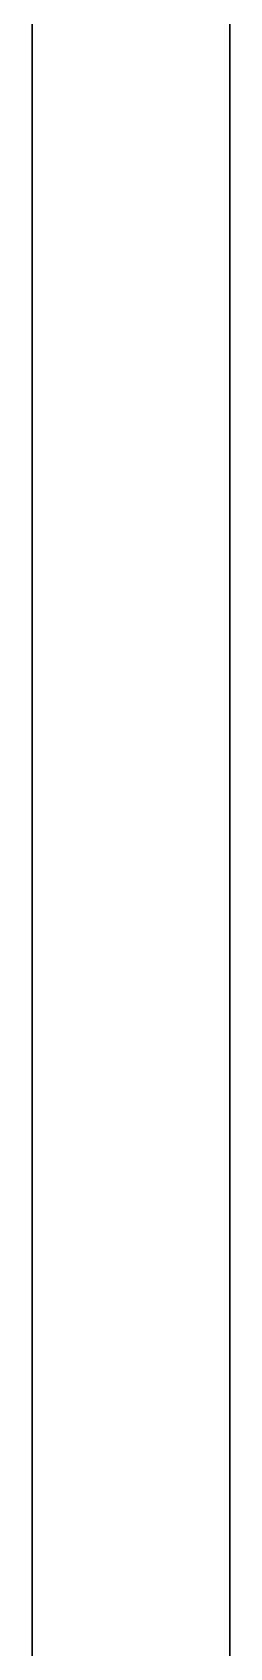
# Model space of a CAD drawing. Header units: millimetres. Extents: x 441156 to 441876, y 4514765 to 4515211.
# Drawn here: x 441308.6492 to 441308.6642, y 4515040.8165 to 4515040.9388 of the extents above; entities that cross this region are included whole.
import ezdxf

# ---------------------------------------------------------------- set-up
doc = ezdxf.new("R2010")
doc.units = ezdxf.units.MM
doc.layers.add('Instalaciones_ventilación_extracción', color=86, linetype='Continuous', lineweight=25)

msp = doc.modelspace()

# ---------------------------------------------------------------- linework, layer by layer
at = {"layer": 'Instalaciones_ventilación_extracción'}
for p, q in [((441308.6492428565, 4515040.692801679, -5.307373326944943e-07), (441308.6492428565, 4515040.952801679, -5.307373326944943e-07)), ((441308.6492428565, 4515040.952801679, -5.307373326944943e-07), (441308.6492428565, 4515040.692801679, -5.307373326944943e-07)), ((441308.6642428561, 4515040.692807577, -5.307373326944943e-07), (441308.6642428561, 4515040.952795782, -5.307373326944943e-07)), ((441308.6642428561, 4515040.952795782, -5.307373326944943e-07), (441308.6642428561, 4515040.692807577, -5.307373326944943e-07))]:
    msp.add_line(p, q, dxfattribs=at)

doc.saveas('drawing.dxf')
